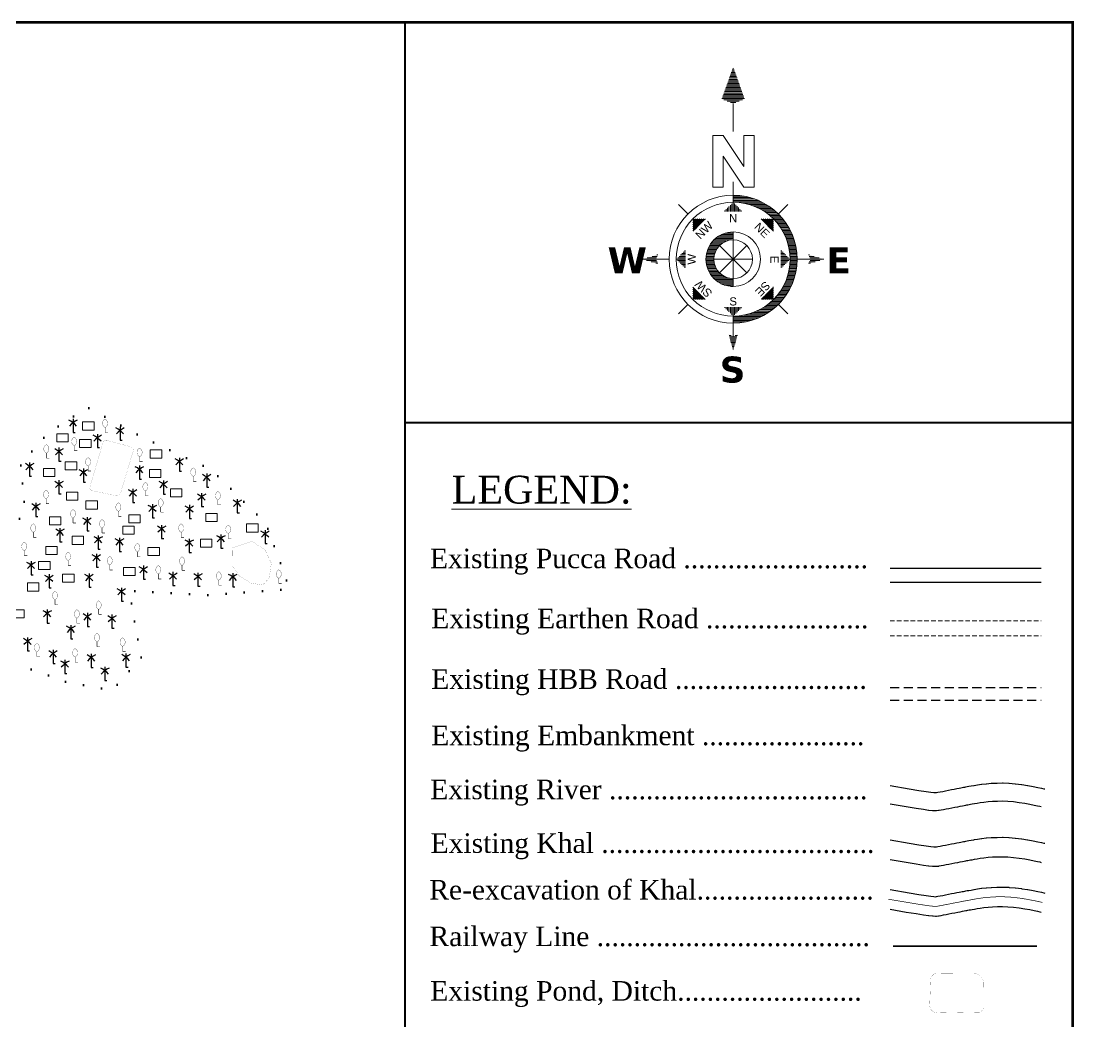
# Model space of a CAD drawing. Header units: millimetres. Extents: x 103 to 31963, y -119829 to -48.
# Drawn here: x 30810 to 31963, y -118719 to -117622 of the extents above; entities that cross this region are included whole.
import ezdxf
from ezdxf.enums import TextEntityAlignment as Align

# ---------------------------------------------------------------- set-up
doc = ezdxf.new("R2010")
doc.units = ezdxf.units.MM
doc.header["$MEASUREMENT"] = 0
for name, pattern in [('CENTERX2', [4, 2.5, -0.5, 0.5, -0.5]), ('DASHED2', [0.375, 0.25, -0.125]), ('DOT2', [0.125, 0, -0.125]), ('HIDDENX2', [0.75, 0.5, -0.25])]:
    doc.linetypes.add(name, pattern=pattern)
for name, color, linetype in [('boundary', 7, 'Continuous'), ('Earthen Emb', 42, 'Continuous'), ('HBB_BFS Road', 7, 'DASHED2'), ('Home Stead', 151, 'Continuous'), ('Khal', 4, 'Continuous'), ('RIVER', 150, 'Continuous'), ('Trees', 77, 'Continuous')]:
    doc.layers.add(name, color=color, linetype=linetype)
for name, color, linetype, lineweight in [('Earthan Road', 7, 'DASHED2', 9), ('HOUSE', 144, 'Continuous', 18), ('line', 10, 'Continuous', 9), ('OUTLINE', 7, 'Continuous', 15), ('p2', 32, 'Continuous', 15), ('Pond or Ditch', 7, 'Continuous', 9), ('PUCCA ROAD', 1, 'Continuous', 30), ('Rail Line', 14, 'TRACKS', 35)]:
    doc.layers.add(name, color=color, linetype=linetype, lineweight=lineweight)
doc.styles.add('b', font='times.ttf')
doc.styles.add('LEG', font='romantic.ttf')
doc.styles.add('Romans', font='arial.ttf')
doc.styles.get("Standard").update_dxf_attribs({"font": 'arial.ttf'})
doc.linetypes.add('TRACKS', pattern='A,0.15,[130,ltypeshp.shx,S=0.25,R=0,X=0,Y=0],0.15', length=0.3)
pattern_1 = [(360, (26.19663, 31.512), (2e-14, 0.2822134), [])]
pattern_2 = [(360, (26.19663, 27.11894), (2e-14, 0.2822134), [])]
pattern_3 = [(180, (26.19663, 27.11894), (2e-14, 0.2822134), [])]
pattern_4 = [(45, (26.19663, 27.11894), (-0.199555, 0.199555), [])]
pattern_5 = [(90, (26.19663, 27.11894), (-0.2822134, 2e-14), [])]
pattern_6 = [(135, (26.19663, 27.11894), (-0.199555, -0.199555), [])]
pattern_7 = [(180, (26.19663, 27.11894), (-2e-14, -0.2822134), [])]
pattern_8 = [(225, (26.19663, 27.11894), (0.199555, -0.199555), [])]
pattern_9 = [(270, (26.19663, 27.11894), (0.2822134, -2e-14), [])]
pattern_10 = [(315, (26.19663, 27.11894), (0.199555, 0.199555), [])]

# ---------------------------------------------------------------- blocks, each defined once
blk = doc.blocks.new('A$C7FEE66E4')
at = {"layer": 'Trees', "linetype": 'Continuous', "const_width": 0.000142}
blk.add_lwpolyline([(0, 0.00001, 0.606435), (0, 0.00493, 0.606435)], format="xyb", close=True, dxfattribs=at)
at = {"layer": 'Trees', "linetype": 'Continuous', "const_width": 0.000252}
for points in [[(0, 0.00001), (0, -0.00287)], [(0, -0.00287), (0.00172, -0.00287)]]:
    blk.add_lwpolyline(points, dxfattribs=at)
blk = doc.blocks.new('A$C01DB3217')
at = {"layer": 'Trees', "color": 1, "lineweight": 30}
blk.add_lwpolyline([(0, 0.0028), (0, -0.00714), (0.00154, -0.00714)], dxfattribs=at)
for centre, start, end in [((-0.01201, -0.01535), 41.24911, 62.67823), ((0.01201, -0.01535), 117.32177, 138.75089)]:
    blk.add_arc(centre, 0.01949, start, end, dxfattribs=at)
blk = doc.blocks.new('A$C5FE22593')
h = blk.add_hatch()
h.set_pattern_fill('_USER', color=11, scale=0.282213, style=0, pattern_type=0)
h.set_pattern_definition(pattern_1)
h.paths.add_polyline_path([(26.2, 66.79), (23.84, 60.2), (26.2, 59.26), (28.55, 60.2)])
h = blk.add_hatch()
h.set_pattern_fill('_USER', color=11, scale=0.282213, style=0, pattern_type=0)
h.set_pattern_definition(pattern_1)
h.paths.add_polyline_path([(26.2, 66.79), (23.84, 60.2), (26.2, 59.26), (28.55, 60.2)])
h = blk.add_hatch()
h.set_pattern_fill('_USER', color=11, scale=0.282213, style=0, pattern_type=0)
h.set_pattern_definition(pattern_1)
h.paths.add_polyline_path([(26.2, 66.79), (23.84, 60.2), (26.2, 59.26), (28.55, 60.2)])
h = blk.add_hatch()
h.set_pattern_fill('_USER', color=11, scale=0.282213, style=0, pattern_type=0)
h.set_pattern_definition(pattern_1)
h.paths.add_polyline_path([(26.2, 66.79), (23.84, 60.2), (26.2, 59.26), (28.55, 60.2)])
h = blk.add_hatch(color=11)
h.paths.add_polyline_path([(26.2, 15.36), (26.2, 13.92, 1), (26.2, 40.32), (26.2, 38.88, -1)])
h.paths.add_polyline_path([(26.2, 31.11), (26.2, 32.76, 1), (26.2, 21.47), (26.2, 23.13, -1)])
h = blk.add_hatch(color=11)
h.paths.add_polyline_path([(26.2, 15.36), (26.2, 13.92, 1), (26.2, 40.32), (26.2, 38.88, -1)])
h.paths.add_polyline_path([(26.2, 31.11), (26.2, 32.76, 1), (26.2, 21.47), (26.2, 23.13, -1)])
h = blk.add_hatch(color=11)
h.paths.add_polyline_path([(26.2, 15.36), (26.2, 13.92, 1), (26.2, 40.32), (26.2, 38.88, -1)])
h.paths.add_polyline_path([(26.2, 31.11), (26.2, 32.76, 1), (26.2, 21.47), (26.2, 23.13, -1)])
h = blk.add_hatch(color=11)
h.paths.add_polyline_path([(26.2, 15.36), (26.2, 13.92, 1), (26.2, 40.32), (26.2, 38.88, -1)])
h.paths.add_polyline_path([(26.2, 31.11), (26.2, 32.76, 1), (26.2, 21.47), (26.2, 23.13, -1)])
h = blk.add_hatch()
h.set_pattern_fill('_USER', color=11, scale=0.282213, style=0, pattern_type=0)
h.set_pattern_definition(pattern_2)
h.paths.add_polyline_path([(39.4, 27.12, 0.414214), (26.2, 40.32), (26.2, 38.88, -0.414214), (37.96, 27.12, -0.414214), (26.2, 15.36), (26.2, 13.92, 0.414214)])
h = blk.add_hatch()
h.set_pattern_fill('_USER', color=11, scale=0.282213, style=0, pattern_type=0)
h.set_pattern_definition(pattern_2)
h.paths.add_polyline_path([(39.4, 27.12, 0.414214), (26.2, 40.32), (26.2, 38.88, -0.414214), (37.96, 27.12, -0.414214), (26.2, 15.36), (26.2, 13.92, 0.414214)])
h = blk.add_hatch()
h.set_pattern_fill('_USER', color=11, scale=0.282213, style=0, pattern_type=0)
h.set_pattern_definition(pattern_2)
h.paths.add_polyline_path([(39.4, 27.12, 0.414214), (26.2, 40.32), (26.2, 38.88, -0.414214), (37.96, 27.12, -0.414214), (26.2, 15.36), (26.2, 13.92, 0.414214)])
h = blk.add_hatch()
h.set_pattern_fill('_USER', color=11, scale=0.282213, style=0, pattern_type=0)
h.set_pattern_definition(pattern_2)
h.paths.add_polyline_path([(39.4, 27.12, 0.414214), (26.2, 40.32), (26.2, 38.88, -0.414214), (37.96, 27.12, -0.414214), (26.2, 15.36), (26.2, 13.92, 0.414214)])
h = blk.add_hatch()
h.set_pattern_fill('_USER', color=11, scale=0.282213, angle=90, style=0, pattern_type=0)
h.set_pattern_definition(pattern_5)
h.paths.add_polyline_path([(28.08, 37), (26.2, 38.88), (24.32, 37)])
h = blk.add_hatch()
h.set_pattern_fill('_USER', color=11, scale=0.282213, angle=90, style=0, pattern_type=0)
h.set_pattern_definition(pattern_5)
h.paths.add_polyline_path([(28.08, 37), (26.2, 38.88), (24.32, 37)])
h = blk.add_hatch()
h.set_pattern_fill('_USER', color=11, scale=0.282213, angle=90, style=0, pattern_type=0)
h.set_pattern_definition(pattern_5)
h.paths.add_polyline_path([(28.08, 37), (26.2, 38.88), (24.32, 37)])
h = blk.add_hatch()
h.set_pattern_fill('_USER', color=11, scale=0.282213, angle=90, style=0, pattern_type=0)
h.set_pattern_definition(pattern_5)
h.paths.add_polyline_path([(28.08, 37), (26.2, 38.88), (24.32, 37)])
h = blk.add_hatch()
h.set_pattern_fill('_USER', color=11, scale=0.282213, angle=135, style=0, pattern_type=0)
h.set_pattern_definition(pattern_6)
h.paths.add_polyline_path([(20.54, 35.43), (17.88, 35.43), (17.88, 32.77)])
h = blk.add_hatch()
h.set_pattern_fill('_USER', color=11, scale=0.282213, angle=135, style=0, pattern_type=0)
h.set_pattern_definition(pattern_6)
h.paths.add_polyline_path([(20.54, 35.43), (17.88, 35.43), (17.88, 32.77)])
h = blk.add_hatch()
h.set_pattern_fill('_USER', color=11, scale=0.282213, angle=135, style=0, pattern_type=0)
h.set_pattern_definition(pattern_6)
h.paths.add_polyline_path([(20.54, 35.43), (17.88, 35.43), (17.88, 32.77)])
h = blk.add_hatch()
h.set_pattern_fill('_USER', color=11, scale=0.282213, angle=135, style=0, pattern_type=0)
h.set_pattern_definition(pattern_6)
h.paths.add_polyline_path([(20.54, 35.43), (17.88, 35.43), (17.88, 32.77)])
h = blk.add_hatch()
h.set_pattern_fill('_USER', color=11, scale=0.282213, angle=45, style=0, pattern_type=0)
h.set_pattern_definition(pattern_4)
h.paths.add_polyline_path([(34.51, 32.77), (34.51, 35.43), (31.85, 35.43)])
h = blk.add_hatch()
h.set_pattern_fill('_USER', color=11, scale=0.282213, angle=45, style=0, pattern_type=0)
h.set_pattern_definition(pattern_4)
h.paths.add_polyline_path([(34.51, 32.77), (34.51, 35.43), (31.85, 35.43)])
h = blk.add_hatch()
h.set_pattern_fill('_USER', color=11, scale=0.282213, angle=45, style=0, pattern_type=0)
h.set_pattern_definition(pattern_4)
h.paths.add_polyline_path([(34.51, 32.77), (34.51, 35.43), (31.85, 35.43)])
h = blk.add_hatch()
h.set_pattern_fill('_USER', color=11, scale=0.282213, angle=45, style=0, pattern_type=0)
h.set_pattern_definition(pattern_4)
h.paths.add_polyline_path([(34.51, 32.77), (34.51, 35.43), (31.85, 35.43)])
h = blk.add_hatch()
h.set_pattern_fill('_USER', color=11, scale=0.282213, style=0, pattern_type=0)
h.set_pattern_definition(pattern_2)
h.paths.add_polyline_path([(26.2, 31.11), (26.2, 32.76, 0.414214), (20.55, 27.12, 0.414214), (26.2, 21.47), (26.2, 23.13, -0.414214), (22.21, 27.12, -0.414214)])
h = blk.add_hatch()
h.set_pattern_fill('_USER', color=11, scale=0.282213, style=0, pattern_type=0)
h.set_pattern_definition(pattern_2)
h.paths.add_polyline_path([(26.2, 31.11), (26.2, 32.76, 0.414214), (20.55, 27.12, 0.414214), (26.2, 21.47), (26.2, 23.13, -0.414214), (22.21, 27.12, -0.414214)])
h = blk.add_hatch()
h.set_pattern_fill('_USER', color=11, scale=0.282213, style=0, pattern_type=0)
h.set_pattern_definition(pattern_2)
h.paths.add_polyline_path([(26.2, 31.11), (26.2, 32.76, 0.414214), (20.55, 27.12, 0.414214), (26.2, 21.47), (26.2, 23.13, -0.414214), (22.21, 27.12, -0.414214)])
h = blk.add_hatch()
h.set_pattern_fill('_USER', color=11, scale=0.282213, style=0, pattern_type=0)
h.set_pattern_definition(pattern_2)
h.paths.add_polyline_path([(26.2, 31.11), (26.2, 32.76, 0.414214), (20.55, 27.12, 0.414214), (26.2, 21.47), (26.2, 23.13, -0.414214), (22.21, 27.12, -0.414214)])
h = blk.add_hatch()
h.set_pattern_fill('_USER', color=11, scale=0.282213, angle=180, style=0, pattern_type=0)
h.set_pattern_definition(pattern_7)
h.paths.add_polyline_path([(16.32, 29), (14.44, 27.12), (16.32, 25.24)])
h = blk.add_hatch()
h.set_pattern_fill('_USER', color=11, scale=0.282213, angle=180, style=0, pattern_type=0)
h.set_pattern_definition(pattern_7)
h.paths.add_polyline_path([(16.32, 29), (14.44, 27.12), (16.32, 25.24)])
h = blk.add_hatch()
h.set_pattern_fill('_USER', color=11, scale=0.282213, angle=180, style=0, pattern_type=0)
h.set_pattern_definition(pattern_7)
h.paths.add_polyline_path([(16.32, 29), (14.44, 27.12), (16.32, 25.24)])
h = blk.add_hatch()
h.set_pattern_fill('_USER', color=11, scale=0.282213, angle=180, style=0, pattern_type=0)
h.set_pattern_definition(pattern_7)
h.paths.add_polyline_path([(16.32, 29), (14.44, 27.12), (16.32, 25.24)])
h = blk.add_hatch()
h.set_pattern_fill('_USER', color=11, scale=0.282213, style=0, pattern_type=0)
h.set_pattern_definition(pattern_2)
h.paths.add_polyline_path([(36.07, 29), (36.07, 25.24), (37.96, 27.12)])
h = blk.add_hatch()
h.set_pattern_fill('_USER', color=11, scale=0.282213, style=0, pattern_type=0)
h.set_pattern_definition(pattern_2)
h.paths.add_polyline_path([(36.07, 29), (36.07, 25.24), (37.96, 27.12)])
h = blk.add_hatch()
h.set_pattern_fill('_USER', color=11, scale=0.282213, style=0, pattern_type=0)
h.set_pattern_definition(pattern_2)
h.paths.add_polyline_path([(36.07, 29), (36.07, 25.24), (37.96, 27.12)])
h = blk.add_hatch()
h.set_pattern_fill('_USER', color=11, scale=0.282213, style=0, pattern_type=0)
h.set_pattern_definition(pattern_2)
h.paths.add_polyline_path([(36.07, 29), (36.07, 25.24), (37.96, 27.12)])
h = blk.add_hatch()
h.set_pattern_fill('_USER', color=11, scale=0.282213, style=0, pattern_type=0)
h.set_pattern_definition(pattern_3)
h.paths.add_polyline_path([(10.67, 26.18), (10.2, 27.12), (10.67, 28.06), (7.38, 27.12)])
h = blk.add_hatch()
h.set_pattern_fill('_USER', color=11, scale=0.282213, style=0, pattern_type=0)
h.set_pattern_definition(pattern_3)
h.paths.add_polyline_path([(10.67, 26.18), (10.2, 27.12), (10.67, 28.06), (7.38, 27.12)])
h = blk.add_hatch()
h.set_pattern_fill('_USER', color=11, scale=0.282213, style=0, pattern_type=0)
h.set_pattern_definition(pattern_3)
h.paths.add_polyline_path([(10.67, 26.18), (10.2, 27.12), (10.67, 28.06), (7.38, 27.12)])
h = blk.add_hatch()
h.set_pattern_fill('_USER', color=11, scale=0.282213, style=0, pattern_type=0)
h.set_pattern_definition(pattern_3)
h.paths.add_polyline_path([(10.67, 26.18), (10.2, 27.12), (10.67, 28.06), (7.38, 27.12)])
h = blk.add_hatch()
h.set_pattern_fill('_USER', color=11, scale=0.282213, style=0, pattern_type=0)
h.set_pattern_definition(pattern_2)
h.paths.add_polyline_path([(45.01, 27.12), (41.72, 28.06), (42.19, 27.12), (41.72, 26.18)])
h = blk.add_hatch()
h.set_pattern_fill('_USER', color=11, scale=0.282213, style=0, pattern_type=0)
h.set_pattern_definition(pattern_2)
h.paths.add_polyline_path([(45.01, 27.12), (41.72, 28.06), (42.19, 27.12), (41.72, 26.18)])
h = blk.add_hatch()
h.set_pattern_fill('_USER', color=11, scale=0.282213, style=0, pattern_type=0)
h.set_pattern_definition(pattern_2)
h.paths.add_polyline_path([(45.01, 27.12), (41.72, 28.06), (42.19, 27.12), (41.72, 26.18)])
h = blk.add_hatch()
h.set_pattern_fill('_USER', color=11, scale=0.282213, style=0, pattern_type=0)
h.set_pattern_definition(pattern_2)
h.paths.add_polyline_path([(45.01, 27.12), (41.72, 28.06), (42.19, 27.12), (41.72, 26.18)])
h = blk.add_hatch()
h.set_pattern_fill('_USER', color=11, scale=0.282213, angle=-135, style=0, pattern_type=0)
h.set_pattern_definition(pattern_8)
h.paths.add_polyline_path([(17.88, 21.46), (17.88, 18.8), (20.54, 18.8)])
h = blk.add_hatch()
h.set_pattern_fill('_USER', color=11, scale=0.282213, angle=-135, style=0, pattern_type=0)
h.set_pattern_definition(pattern_8)
h.paths.add_polyline_path([(17.88, 21.46), (17.88, 18.8), (20.54, 18.8)])
h = blk.add_hatch()
h.set_pattern_fill('_USER', color=11, scale=0.282213, angle=-135, style=0, pattern_type=0)
h.set_pattern_definition(pattern_8)
h.paths.add_polyline_path([(17.88, 21.46), (17.88, 18.8), (20.54, 18.8)])
h = blk.add_hatch()
h.set_pattern_fill('_USER', color=11, scale=0.282213, angle=-135, style=0, pattern_type=0)
h.set_pattern_definition(pattern_8)
h.paths.add_polyline_path([(17.88, 21.46), (17.88, 18.8), (20.54, 18.8)])
h = blk.add_hatch()
h.set_pattern_fill('_USER', color=11, scale=0.282213, angle=-45, style=0, pattern_type=0)
h.set_pattern_definition(pattern_10)
h.paths.add_polyline_path([(31.85, 18.8), (34.51, 18.8), (34.51, 21.46)])
h = blk.add_hatch()
h.set_pattern_fill('_USER', color=11, scale=0.282213, angle=-45, style=0, pattern_type=0)
h.set_pattern_definition(pattern_10)
h.paths.add_polyline_path([(31.85, 18.8), (34.51, 18.8), (34.51, 21.46)])
h = blk.add_hatch()
h.set_pattern_fill('_USER', color=11, scale=0.282213, angle=-45, style=0, pattern_type=0)
h.set_pattern_definition(pattern_10)
h.paths.add_polyline_path([(31.85, 18.8), (34.51, 18.8), (34.51, 21.46)])
h = blk.add_hatch()
h.set_pattern_fill('_USER', color=11, scale=0.282213, angle=-45, style=0, pattern_type=0)
h.set_pattern_definition(pattern_10)
h.paths.add_polyline_path([(31.85, 18.8), (34.51, 18.8), (34.51, 21.46)])
h = blk.add_hatch()
h.set_pattern_fill('_USER', color=11, scale=0.282213, angle=-90, style=0, pattern_type=0)
h.set_pattern_definition(pattern_9)
h.paths.add_polyline_path([(24.32, 17.24), (26.2, 15.36), (28.08, 17.24)])
h = blk.add_hatch()
h.set_pattern_fill('_USER', color=11, scale=0.282213, angle=-90, style=0, pattern_type=0)
h.set_pattern_definition(pattern_9)
h.paths.add_polyline_path([(24.32, 17.24), (26.2, 15.36), (28.08, 17.24)])
h = blk.add_hatch()
h.set_pattern_fill('_USER', color=11, scale=0.282213, angle=-90, style=0, pattern_type=0)
h.set_pattern_definition(pattern_9)
h.paths.add_polyline_path([(24.32, 17.24), (26.2, 15.36), (28.08, 17.24)])
h = blk.add_hatch()
h.set_pattern_fill('_USER', color=11, scale=0.282213, angle=-90, style=0, pattern_type=0)
h.set_pattern_definition(pattern_9)
h.paths.add_polyline_path([(24.32, 17.24), (26.2, 15.36), (28.08, 17.24)])
h = blk.add_hatch()
h.set_pattern_fill('_USER', color=11, scale=0.282213, style=0, pattern_type=0)
h.set_pattern_definition(pattern_2)
h.paths.add_polyline_path([(27.14, 11.6), (26.2, 11.13), (25.26, 11.6), (26.2, 8.3)])
h = blk.add_hatch()
h.set_pattern_fill('_USER', color=11, scale=0.282213, style=0, pattern_type=0)
h.set_pattern_definition(pattern_2)
h.paths.add_polyline_path([(27.14, 11.6), (26.2, 11.13), (25.26, 11.6), (26.2, 8.3)])
h = blk.add_hatch()
h.set_pattern_fill('_USER', color=11, scale=0.282213, style=0, pattern_type=0)
h.set_pattern_definition(pattern_2)
h.paths.add_polyline_path([(27.14, 11.6), (26.2, 11.13), (25.26, 11.6), (26.2, 8.3)])
h = blk.add_hatch()
h.set_pattern_fill('_USER', color=11, scale=0.282213, style=0, pattern_type=0)
h.set_pattern_definition(pattern_2)
h.paths.add_polyline_path([(27.14, 11.6), (26.2, 11.13), (25.26, 11.6), (26.2, 8.3)])
at = {"color": 11}
for p, q in [((26.2, 53.5), (26.2, 59.26)), ((26.2, 53.5), (26.2, 59.26)), ((26.2, 53.5), (26.2, 59.26)), ((26.2, 53.5), (26.2, 59.26)), ((26.2, 40.32), (26.2, 43.11)), ((26.2, 40.32), (26.2, 43.11)), ((26.2, 40.32), (26.2, 43.11)), ((26.2, 40.32), (26.2, 43.11)), ((26.2, 40.32), (26.2, 38.88)), ((26.2, 40.32), (26.2, 38.88)), ((26.2, 40.32), (26.2, 38.88)), ((26.2, 40.32), (26.2, 38.88)), ((16.86, 36.46), (14.89, 38.43)), ((16.86, 36.46), (14.89, 38.43)), ((16.86, 36.46), (14.89, 38.43)), ((16.86, 36.46), (14.89, 38.43)), ((35.53, 36.46), (37.5, 38.43)), ((35.53, 36.46), (37.5, 38.43)), ((35.53, 36.46), (37.5, 38.43)), ((35.53, 36.46), (37.5, 38.43)), ((26.2, 31.11), (26.2, 32.76)), ((26.2, 31.11), (26.2, 32.76)), ((26.2, 31.11), (26.2, 32.76)), ((26.2, 31.11), (26.2, 32.76)), ((26.2, 23.13), (26.2, 31.11)), ((26.2, 31.11), (26.2, 23.13)), ((26.2, 23.13), (26.2, 31.11)), ((26.2, 31.11), (26.2, 23.13)), ((26.2, 23.13), (26.2, 31.11)), ((26.2, 31.11), (26.2, 23.13)), ((26.2, 23.13), (26.2, 31.11)), ((26.2, 31.11), (26.2, 23.13)), ((23.37, 24.3), (29.02, 29.94)), ((29.02, 24.3), (23.37, 29.94)), ((29.02, 29.94), (23.37, 24.3)), ((23.37, 29.94), (29.02, 24.3)), ((23.37, 24.3), (29.02, 29.94)), ((29.02, 24.3), (23.37, 29.94)), ((29.02, 29.94), (23.37, 24.3)), ((23.37, 29.94), (29.02, 24.3)), ((23.37, 24.3), (29.02, 29.94)), ((29.02, 24.3), (23.37, 29.94)), ((29.02, 29.94), (23.37, 24.3)), ((23.37, 29.94), (29.02, 24.3)), ((23.37, 24.3), (29.02, 29.94)), ((29.02, 24.3), (23.37, 29.94)), ((29.02, 29.94), (23.37, 24.3)), ((23.37, 29.94), (29.02, 24.3)), ((12.99, 27.12), (10.2, 27.12)), ((12.99, 27.12), (10.2, 27.12)), ((12.99, 27.12), (10.2, 27.12)), ((12.99, 27.12), (10.2, 27.12)), ((22.21, 27.12), (30.19, 27.12)), ((30.19, 27.12), (22.21, 27.12)), ((22.21, 27.12), (30.19, 27.12)), ((30.19, 27.12), (22.21, 27.12)), ((22.21, 27.12), (30.19, 27.12)), ((30.19, 27.12), (22.21, 27.12)), ((22.21, 27.12), (30.19, 27.12)), ((30.19, 27.12), (22.21, 27.12)), ((39.4, 27.12), (42.19, 27.12)), ((39.4, 27.12), (42.19, 27.12)), ((39.4, 27.12), (42.19, 27.12)), ((39.4, 27.12), (42.19, 27.12)), ((26.2, 23.13), (26.2, 21.47)), ((26.2, 23.13), (26.2, 21.47)), ((26.2, 23.13), (26.2, 21.47)), ((26.2, 23.13), (26.2, 21.47)), ((16.86, 17.78), (14.89, 15.81)), ((16.86, 17.78), (14.89, 15.81)), ((16.86, 17.78), (14.89, 15.81)), ((16.86, 17.78), (14.89, 15.81)), ((35.53, 17.78), (37.5, 15.81)), ((35.53, 17.78), (37.5, 15.81)), ((35.53, 17.78), (37.5, 15.81)), ((35.53, 17.78), (37.5, 15.81)), ((26.2, 13.92), (26.2, 15.36)), ((26.2, 13.92), (26.2, 15.36)), ((26.2, 13.92), (26.2, 15.36)), ((26.2, 13.92), (26.2, 15.36)), ((26.2, 13.92), (26.2, 11.13)), ((26.2, 13.92), (26.2, 11.13)), ((26.2, 13.92), (26.2, 11.13)), ((26.2, 13.92), (26.2, 11.13))]:
    blk.add_line(p, q, dxfattribs=at)
at = {"color": 1}
for p, q in [((22.03, 52.68), (24.16, 52.68)), ((22.03, 42.01), (22.03, 52.68)), ((22.03, 52.68), (24.16, 52.68)), ((22.03, 42.01), (22.03, 52.68)), ((22.03, 52.68), (24.16, 52.68)), ((22.03, 42.01), (22.03, 52.68)), ((22.03, 52.68), (24.16, 52.68)), ((22.03, 42.01), (22.03, 52.68)), ((24.16, 52.68), (28.43, 46.28)), ((24.16, 52.68), (28.43, 46.28)), ((24.16, 52.68), (28.43, 46.28)), ((24.16, 52.68), (28.43, 46.28)), ((28.43, 52.68), (30.56, 52.68)), ((28.43, 46.28), (28.43, 52.68)), ((28.43, 52.68), (30.56, 52.68)), ((28.43, 46.28), (28.43, 52.68)), ((28.43, 52.68), (30.56, 52.68)), ((28.43, 46.28), (28.43, 52.68)), ((28.43, 52.68), (30.56, 52.68)), ((28.43, 46.28), (28.43, 52.68)), ((30.56, 52.68), (30.56, 42.01)), ((30.56, 52.68), (30.56, 42.01)), ((30.56, 52.68), (30.56, 42.01)), ((30.56, 52.68), (30.56, 42.01)), ((24.16, 48.41), (24.16, 42.01)), ((28.43, 42.01), (24.16, 48.41)), ((24.16, 48.41), (24.16, 42.01)), ((28.43, 42.01), (24.16, 48.41)), ((24.16, 48.41), (24.16, 42.01)), ((28.43, 42.01), (24.16, 48.41)), ((24.16, 48.41), (24.16, 42.01)), ((28.43, 42.01), (24.16, 48.41)), ((24.16, 42.01), (22.03, 42.01)), ((24.16, 42.01), (22.03, 42.01)), ((24.16, 42.01), (22.03, 42.01)), ((24.16, 42.01), (22.03, 42.01)), ((30.56, 42.01), (28.43, 42.01)), ((30.56, 42.01), (28.43, 42.01)), ((30.56, 42.01), (28.43, 42.01)), ((30.56, 42.01), (28.43, 42.01))]:
    blk.add_line(p, q, dxfattribs=at)
at = {"color": 11}
for radius in [13.2, 13.2, 13.2, 13.2, 11.76, 11.76, 11.76, 11.76, 5.64, 5.64, 5.64, 5.64, 3.99, 3.99, 3.99, 3.99]:
    blk.add_circle((26.2, 27.12), radius, dxfattribs=at)
for points in [[(26.2, 66.79), (23.84, 60.2), (26.2, 59.26)], [(26.2, 66.79), (23.84, 60.2), (26.2, 59.26)], [(26.2, 66.79), (23.84, 60.2), (26.2, 59.26)], [(26.2, 66.79), (23.84, 60.2), (26.2, 59.26)], [(26.2, 59.26), (28.55, 60.2), (26.2, 66.79)], [(26.2, 59.26), (28.55, 60.2), (26.2, 66.79)], [(26.2, 59.26), (28.55, 60.2), (26.2, 66.79)], [(26.2, 59.26), (28.55, 60.2), (26.2, 66.79)], [(26.2, 38.88), (28.08, 37), (24.32, 37)], [(26.2, 38.88), (28.08, 37), (24.32, 37)], [(26.2, 38.88), (28.08, 37), (24.32, 37)], [(26.2, 38.88), (28.08, 37), (24.32, 37)], [(17.88, 35.43), (20.54, 35.43), (17.88, 32.77)], [(17.88, 35.43), (20.54, 35.43), (17.88, 32.77)], [(17.88, 35.43), (20.54, 35.43), (17.88, 32.77)], [(17.88, 35.43), (20.54, 35.43), (17.88, 32.77)], [(34.51, 35.43), (34.51, 32.77), (31.85, 35.43)], [(34.51, 35.43), (34.51, 32.77), (31.85, 35.43)], [(34.51, 35.43), (34.51, 32.77), (31.85, 35.43)], [(34.51, 35.43), (34.51, 32.77), (31.85, 35.43)], [(14.44, 27.12), (16.32, 29), (16.32, 25.24)], [(14.44, 27.12), (16.32, 29), (16.32, 25.24)], [(14.44, 27.12), (16.32, 29), (16.32, 25.24)], [(14.44, 27.12), (16.32, 29), (16.32, 25.24)], [(37.96, 27.12), (36.07, 25.24), (36.07, 29)], [(37.96, 27.12), (36.07, 25.24), (36.07, 29)], [(37.96, 27.12), (36.07, 25.24), (36.07, 29)], [(37.96, 27.12), (36.07, 25.24), (36.07, 29)], [(7.38, 27.12), (10.67, 28.06), (10.2, 27.12)], [(7.38, 27.12), (10.67, 28.06), (10.2, 27.12)], [(7.38, 27.12), (10.67, 28.06), (10.2, 27.12)], [(7.38, 27.12), (10.67, 28.06), (10.2, 27.12)], [(10.67, 26.18), (10.2, 27.12), (7.38, 27.12)], [(10.67, 26.18), (10.2, 27.12), (7.38, 27.12)], [(10.67, 26.18), (10.2, 27.12), (7.38, 27.12)], [(10.67, 26.18), (10.2, 27.12), (7.38, 27.12)], [(41.72, 28.06), (42.19, 27.12), (45.01, 27.12)], [(41.72, 28.06), (42.19, 27.12), (45.01, 27.12)], [(41.72, 28.06), (42.19, 27.12), (45.01, 27.12)], [(41.72, 28.06), (42.19, 27.12), (45.01, 27.12)], [(45.01, 27.12), (41.72, 26.18), (42.19, 27.12)], [(45.01, 27.12), (41.72, 26.18), (42.19, 27.12)], [(45.01, 27.12), (41.72, 26.18), (42.19, 27.12)], [(45.01, 27.12), (41.72, 26.18), (42.19, 27.12)], [(17.88, 18.8), (17.88, 21.46), (20.54, 18.8)], [(17.88, 18.8), (17.88, 21.46), (20.54, 18.8)], [(17.88, 18.8), (17.88, 21.46), (20.54, 18.8)], [(17.88, 18.8), (17.88, 21.46), (20.54, 18.8)], [(34.51, 18.8), (31.85, 18.8), (34.51, 21.46)], [(34.51, 18.8), (31.85, 18.8), (34.51, 21.46)], [(34.51, 18.8), (31.85, 18.8), (34.51, 21.46)], [(34.51, 18.8), (31.85, 18.8), (34.51, 21.46)], [(26.2, 15.36), (24.32, 17.24), (28.08, 17.24)], [(26.2, 15.36), (24.32, 17.24), (28.08, 17.24)], [(26.2, 15.36), (24.32, 17.24), (28.08, 17.24)], [(26.2, 15.36), (24.32, 17.24), (28.08, 17.24)], [(26.2, 8.3), (25.26, 11.6), (26.2, 11.13)], [(26.2, 8.3), (25.26, 11.6), (26.2, 11.13)], [(26.2, 8.3), (25.26, 11.6), (26.2, 11.13)], [(26.2, 8.3), (25.26, 11.6), (26.2, 11.13)], [(27.14, 11.6), (26.2, 11.13), (26.2, 8.3)], [(27.14, 11.6), (26.2, 11.13), (26.2, 8.3)], [(27.14, 11.6), (26.2, 11.13), (26.2, 8.3)], [(27.14, 11.6), (26.2, 11.13), (26.2, 8.3)]]:
    blk.add_solid(points, dxfattribs=at)
at = {"color": 11, "style": 'Romans'}
for s, height, rotation, p in [('NW', 1.693, 45, (20.81, 32.51)), ('NW', 1.693, 45, (20.81, 32.51)), ('NW', 1.693, 45, (20.81, 32.51)), ('NW', 1.693, 45, (20.81, 32.51)), ('NE', 1.693, 315, (31.57, 32.5)), ('NE', 1.693, 315, (31.57, 32.5)), ('NE', 1.693, 315, (31.57, 32.5)), ('NE', 1.693, 315, (31.57, 32.5)), ('W', 1.69, 90, (18.48, 27.11)), ('W', 1.69, 90, (18.48, 27.11)), ('W', 1.69, 90, (18.48, 27.11)), ('W', 1.69, 90, (18.48, 27.11)), ('E', 1.69, 270, (33.89, 27.05)), ('E', 1.69, 270, (33.89, 27.05)), ('E', 1.69, 270, (33.89, 27.05)), ('E', 1.69, 270, (33.89, 27.05)), ('SW', 1.693, 135, (20.67, 21.59)), ('SW', 1.693, 135, (20.67, 21.59)), ('SW', 1.693, 135, (20.67, 21.59)), ('SW', 1.693, 135, (20.67, 21.59)), ('SE', 1.693, 225, (31.7, 21.6)), ('SE', 1.693, 225, (31.7, 21.6)), ('SE', 1.693, 225, (31.7, 21.6)), ('SE', 1.693, 225, (31.7, 21.6))]:
    blk.add_text(s, height=height, rotation=rotation, dxfattribs=at).set_placement(p, align=Align.CENTER)
for s, p in [('N', (26.2, 34.74)), ('N', (26.2, 34.74)), ('N', (26.2, 34.74)), ('N', (26.2, 34.74)), ('S', (26.19, 17.56)), ('S', (26.19, 17.56)), ('S', (26.19, 17.56)), ('S', (26.19, 17.56))]:
    blk.add_text(s, height=1.69, dxfattribs=at).set_placement(p, align=Align.CENTER)
at = {"layer": 'p2', "color": 1, "char_height": 5.3676, "attachment_point": 5}
for s, insert in [('{\\fVerdana|b1|i0|c0|p34;W}', (4.33, 26.9)), ('{\\fVerdana|b1|i0|c0|p34;W}', (4.33, 26.9)), ('{\\fVerdana|b1|i0|c0|p34;W}', (4.33, 26.9)), ('{\\fVerdana|b1|i0|c0|p34;W}', (4.33, 26.9)), ('{\\fVerdana|b1|i0|c0|p34;E}', (47.97, 26.9)), ('{\\fVerdana|b1|i0|c0|p34;E}', (47.97, 26.9)), ('{\\fVerdana|b1|i0|c0|p34;E}', (47.97, 26.9)), ('{\\fVerdana|b1|i0|c0|p34;E}', (47.97, 26.9)), ('{\\fVerdana|b1|i0|c0|p34;S}', (26.07, 4.27)), ('{\\fVerdana|b1|i0|c0|p34;S}', (26.07, 4.27)), ('{\\fVerdana|b1|i0|c0|p34;S}', (26.07, 4.27)), ('{\\fVerdana|b1|i0|c0|p34;S}', (26.07, 4.27))]:
    blk.add_mtext(s, dxfattribs=dict(at, insert=insert))

msp = doc.modelspace()

# ---------------------------------------------------------------- linework, layer by layer
at = {"layer": 'boundary', "color": 0}
for points, const_width in [([(28870.7, -117623.7), (31961.4, -117623.7), (31961.4, -119826.8), (28870.7, -119826.8), (28870.7, -117623.7)], 2.82), ([(31230.1, -119436.5), (31230.1, -117623.7)], 2.05), ([(31230.1, -118062.4), (31961.4, -118062.4)], 2.17)]:
    msp.add_lwpolyline(points, dxfattribs=dict(at, const_width=const_width))
at = {"layer": 'Earthan Road', "color": 7, "linetype": 'HIDDENX2', "ltscale": 10}
for points in [[(31761.4, -118279.6), (31927, -118279.6)], [(31761.4, -118295.8), (31926.9, -118295.8)]]:
    msp.add_lwpolyline(points, dxfattribs=at)
at = {"layer": 'Earthen Emb', "lineweight": 30}
for points in [[(31761.4, -118411.3, 0, 0, 0), (31926.9, -118411.3, 7.07, 7.07, 0)], [(31761.4, -118428.7, 0, 0, 0), (31926.9, -118428.7, 7.07, 7.07, 0)]]:
    msp.add_lwpolyline(points, format="xyseb", dxfattribs=at)
at = {"layer": 'HBB_BFS Road', "color": 1, "linetype": 'DASHED2', "lineweight": 25, "ltscale": 40, "flags": 128}
for points in [[(31761.4, -118352.7), (31927, -118352.7)], [(31761.4, -118366.5), (31926.9, -118366.5)]]:
    msp.add_lwpolyline(points, dxfattribs=at)
at = {"layer": 'Home Stead', "color": 7, "linetype": 'DOT2', "lineweight": 50, "ltscale": 159.474072, "flags": 128}
msp.add_lwpolyline([(30764.3, -118312), (30858.8, -118346.6), (30909.3, -118355.9), (30941.1, -118319.5), (30928, -118246.6), (31014.1, -118251.2), (31103.9, -118244.7), (31077.7, -118172.7), (31017.8, -118113.8), (30943.9, -118079.2), (30882.2, -118045.6), (30839.2, -118073.6), (30809.2, -118107.3), (30813.7, -118154.8), (30792.2, -118203.1), (30781.6, -118240.3), (30772.5, -118272.3), (30764.3, -118312)], dxfattribs=at)
at = {"layer": 'HOUSE'}
for points in [[(30876.8, -118070.5), (30889.5, -118070.5), (30889.5, -118061.6), (30876.8, -118061.6), (30876.8, -118070.5)], [(30848.6, -118083.4), (30861.2, -118083.4), (30861.2, -118074.6), (30848.6, -118074.6), (30848.6, -118083.4)], [(30873.5, -118089.5), (30886.2, -118089.5), (30886.2, -118080.7), (30873.5, -118080.7), (30873.5, -118089.5)], [(30950.9, -118101.1), (30963.6, -118101.1), (30963.6, -118092.2), (30950.9, -118092.2), (30950.9, -118101.1)], [(30858, -118114.2), (30870.7, -118114.2), (30870.7, -118105.4), (30858, -118105.4), (30858, -118114.2)], [(30834.1, -118121.3), (30846.7, -118121.3), (30846.7, -118112.5), (30834.1, -118112.5), (30834.1, -118121.3)], [(30950.1, -118122.4), (30962.8, -118122.4), (30962.8, -118113.6), (30950.1, -118113.6), (30950.1, -118122.4)], [(30859.3, -118147.3), (30871.9, -118147.3), (30871.9, -118138.5), (30859.3, -118138.5), (30859.3, -118147.3)], [(30973.1, -118143.5), (30985.8, -118143.5), (30985.8, -118134.7), (30973.1, -118134.7), (30973.1, -118143.5)], [(30880.7, -118157), (30893.3, -118157), (30893.3, -118148.1), (30880.7, -118148.1), (30880.7, -118157)], [(30840.7, -118174.3), (30853.3, -118174.3), (30853.3, -118165.4), (30840.7, -118165.4), (30840.7, -118174.3)], [(30927.5, -118172), (30940.1, -118172), (30940.1, -118163.2), (30927.5, -118163.2), (30927.5, -118172)], [(31011.8, -118170.8), (31024.4, -118170.8), (31024.4, -118161.9), (31011.8, -118161.9), (31011.8, -118170.8)], [(30920.9, -118184.5), (30933.5, -118184.5), (30933.5, -118175.6), (30920.9, -118175.6), (30920.9, -118184.5)], [(31056.6, -118182.2), (31069.2, -118182.2), (31069.2, -118173.3), (31056.6, -118173.3), (31056.6, -118182.2)], [(30865.4, -118195.7), (30878, -118195.7), (30878, -118186.8), (30865.4, -118186.8), (30865.4, -118195.7)], [(31006.1, -118198.8), (31018.7, -118198.8), (31018.7, -118190), (31006.1, -118190), (31006.1, -118198.8)], [(30836.6, -118206.9), (30849.3, -118206.9), (30849.3, -118198), (30836.6, -118198), (30836.6, -118206.9)], [(30948.6, -118207.9), (30961.3, -118207.9), (30961.3, -118199), (30948.6, -118199), (30948.6, -118207.9)], [(30828.7, -118223.4), (30841.4, -118223.4), (30841.4, -118214.5), (30828.7, -118214.5), (30828.7, -118223.4)], [(30921.8, -118229.8), (30934.5, -118229.8), (30934.5, -118221), (30921.8, -118221), (30921.8, -118229.8)], [(30854.9, -118237.2), (30867.6, -118237.2), (30867.6, -118228.3), (30854.9, -118228.3), (30854.9, -118237.2)], [(30816.5, -118246.9), (30829.2, -118246.9), (30829.2, -118238), (30816.5, -118238), (30816.5, -118246.9)], [(30800.2, -118276.1), (30812.9, -118276.1), (30812.9, -118267.3), (30800.2, -118267.3), (30800.2, -118276.1)]]:
    msp.add_lwpolyline(points, dxfattribs=at)
at = {"layer": 'Khal', "color": 4, "linetype": 'Continuous'}
for points in [[(31761.4, -118519.5), (31782.2, -118523), (31793, -118524.8), (31800.9, -118526), (31806.2, -118526.7), (31809.5, -118527.1), (31811.2, -118527.1), (31812.2, -118527), (31813.7, -118526.8), (31816.1, -118526.3), (31819, -118525.8), (31822.1, -118525.2), (31825.3, -118524.5), (31828.6, -118523.9), (31831.7, -118523.3), (31834.6, -118522.7), (31837, -118522.3), (31838.9, -118521.9), (31840.5, -118521.6, -0.000461), (31840.5, -118521.6), (31841.8, -118521.3, -0.000727), (31841.8, -118521.3), (31843.1, -118521.1, -0.000788), (31843.1, -118521.1), (31844.4, -118520.9, -0.0006), (31844.4, -118520.9), (31845.9, -118520.6, -0.00033), (31845.9, -118520.6), (31847.8, -118520.2), (31850.2, -118519.8, -0.000676), (31850.2, -118519.8), (31853.3, -118519.3, -0.003183), (31853.4, -118519.2), (31857.1, -118518.6, -0.005207), (31857.3, -118518.6), (31861.5, -118518, -0.006703), (31861.8, -118518), (31866.6, -118517.4, -0.007978), (31866.9, -118517.4), (31872.1, -118517, -0.009172), (31872.5, -118516.9), (31878.2, -118516.7, -0.010353), (31878.6, -118516.7), (31884.6, -118516.6, -0.01156), (31885.1, -118516.6), (31891.4, -118516.9, -0.011928), (31891.9, -118516.9), (31898.5, -118517.5, -0.009419), (31898.9, -118517.6), (31905.4, -118518.4, -0.007149), (31905.7, -118518.4), (31912, -118519.4, -0.0056), (31912.2, -118519.5), (31918, -118520.5, -0.004498), (31918.2, -118520.5), (31923.1, -118521.5, -0.003682), (31923.3, -118521.5), (31927.1, -118522.4, -0.003044), (31927.3, -118522.4), (31929.8, -118523, -0.002369), (31929.9, -118523), (31930.8, -118523.2)], [(31761.4, -118541), (31779, -118543.9, 0.000575), (31779, -118543.9), (31789.9, -118545.7, 0.001752), (31789.9, -118545.7), (31797.9, -118547, 0.00424), (31798, -118547), (31803.6, -118547.8, 0.009421), (31804, -118547.9), (31807.8, -118548.3, 0.018889), (31808.6, -118548.3), (31811.2, -118548.4, 0.028642), (31812.4, -118548.3), (31814.4, -118548.2, 0.022093), (31815.3, -118548), (31817.3, -118547.7, 0.00369), (31817.4, -118547.7), (31819.9, -118547.2), (31822.7, -118546.6), (31825.8, -118546), (31829.1, -118545.4), (31832.3, -118544.8), (31835.5, -118544.2), (31838.3, -118543.6), (31840.7, -118543.1), (31842.7, -118542.8), (31844.2, -118542.5), (31845.5, -118542.2), (31846.7, -118542), (31847.9, -118541.8), (31849.4, -118541.5), (31851.3, -118541.2), (31853.7, -118540.7), (31856.7, -118540.2), (31860.2, -118539.6), (31864.2, -118539.1), (31868.7, -118538.5), (31873.6, -118538.1), (31878.9, -118537.9), (31884.5, -118537.9), (31890.4, -118538.1), (31896.6, -118538.7), (31902.8, -118539.5), (31908.9, -118540.4), (31914.4, -118541.4), (31919.2, -118542.4), (31923, -118543.2), (31925.4, -118543.7), (31926.9, -118544.1)]]:
    msp.add_lwpolyline(points, format="xyb", dxfattribs=at)
at = {"layer": 'Khal', "color": 7, "linetype": 'CENTERX2', "lineweight": 30, "ltscale": 5, "const_width": 0.741}
msp.add_lwpolyline([(31759.6, -118584.5), (31780.5, -118588), (31791.3, -118589.8), (31799.3, -118591), (31804.9, -118591.8), (31808.8, -118592.2), (31811.5, -118592.3), (31813.6, -118592.1), (31815.7, -118591.7), (31818.1, -118591.3), (31821, -118590.7), (31824.1, -118590.1), (31827.3, -118589.5), (31830.6, -118588.8), (31833.7, -118588.2), (31836.6, -118587.7), (31839, -118587.2), (31841, -118586.8), (31842.5, -118586.5), (31843.8, -118586.3), (31845, -118586.1), (31846.3, -118585.8), (31847.8, -118585.6), (31849.7, -118585.2), (31852.1, -118584.8), (31855.1, -118584.2), (31858.8, -118583.6), (31863, -118583), (31867.8, -118582.5), (31873, -118582.1), (31878.7, -118581.8), (31884.7, -118581.8), (31891, -118582), (31897.5, -118582.6), (31904.1, -118583.4), (31910.4, -118584.4), (31916.1, -118585.5), (31921.1, -118586.4), (31924.9, -118587.3), (31927.4, -118587.8), (31928.3, -118588)], dxfattribs=at)
at = {"layer": 'Khal', "color": 3, "lineweight": 25, "ltscale": 0.1}
for points in [[(31761.4, -118574), (31782.2, -118577.5), (31793, -118579.3), (31800.9, -118580.5), (31806.2, -118581.3), (31809.5, -118581.6), (31811.2, -118581.7), (31812.2, -118581.6), (31813.7, -118581.3), (31816.1, -118580.8), (31819, -118580.3), (31822.1, -118579.7), (31825.3, -118579.1), (31828.6, -118578.4), (31831.7, -118577.8), (31834.6, -118577.3), (31837, -118576.8), (31838.9, -118576.4), (31840.5, -118576.1, -0.000461), (31840.5, -118576.1), (31841.8, -118575.9, -0.000727), (31841.8, -118575.9), (31843.1, -118575.7, -0.000788), (31843.1, -118575.6), (31844.4, -118575.4, -0.0006), (31844.4, -118575.4), (31845.9, -118575.1, -0.00033), (31845.9, -118575.1), (31847.8, -118574.8), (31850.2, -118574.4, -0.000676), (31850.2, -118574.4), (31853.3, -118573.8, -0.003183), (31853.4, -118573.8), (31857.1, -118573.2, -0.005207), (31857.3, -118573.2), (31861.5, -118572.5, -0.006703), (31861.8, -118572.5), (31866.6, -118572, -0.007978), (31866.9, -118571.9), (31872.1, -118571.5, -0.009172), (31872.5, -118571.5), (31878.2, -118571.2, -0.010353), (31878.6, -118571.2), (31884.6, -118571.2, -0.01156), (31885.1, -118571.2), (31891.4, -118571.4, -0.011928), (31891.9, -118571.5), (31898.5, -118572.1, -0.009419), (31898.9, -118572.1), (31905.4, -118572.9, -0.007149), (31905.7, -118573), (31912, -118574, -0.0056), (31912.2, -118574), (31918, -118575, -0.004498), (31918.2, -118575.1), (31923.1, -118576, -0.003682), (31923.3, -118576.1), (31927.1, -118576.9, -0.003044), (31927.3, -118576.9), (31929.8, -118577.5, -0.002369), (31929.9, -118577.5), (31930.8, -118577.7)], [(31761.4, -118595.5), (31779, -118598.5, 0.000575), (31779, -118598.5), (31789.9, -118600.3, 0.001752), (31789.9, -118600.3), (31797.9, -118601.5, 0.00424), (31798, -118601.6), (31803.6, -118602.4, 0.009421), (31804, -118602.4), (31807.8, -118602.8, 0.018889), (31808.6, -118602.8), (31811.2, -118602.9, 0.028642), (31812.4, -118602.9), (31814.4, -118602.7, 0.022093), (31815.3, -118602.6), (31817.3, -118602.2, 0.00369), (31817.4, -118602.2), (31819.9, -118601.7), (31822.7, -118601.2), (31825.8, -118600.6), (31829.1, -118599.9), (31832.3, -118599.3), (31835.5, -118598.7), (31838.3, -118598.2), (31840.7, -118597.7), (31842.7, -118597.3), (31844.2, -118597), (31845.5, -118596.8), (31846.7, -118596.6), (31847.9, -118596.3), (31849.4, -118596.1), (31851.3, -118595.7), (31853.7, -118595.3), (31856.7, -118594.8), (31860.2, -118594.2), (31864.2, -118593.6), (31868.7, -118593.1), (31873.6, -118592.7), (31878.9, -118592.4), (31884.5, -118592.4), (31890.4, -118592.7), (31896.6, -118593.2), (31902.8, -118594), (31908.9, -118594.9), (31914.4, -118595.9), (31919.2, -118596.9), (31923, -118597.7), (31925.4, -118598.2), (31926.9, -118598.6)]]:
    msp.add_lwpolyline(points, format="xyb", dxfattribs=at)
at = {"layer": 'Pond or Ditch', "color": 4}
for points, const_width in [([(30932.9, -118091.7), (30918.7, -118139.2, -0.251255), (30915.2, -118142.7), (30888, -118137, -0.312185), (30884.8, -118133.6), (30899.1, -118084.9, -0.44909), (30904.9, -118082.2), (30929, -118088.6, -0.210626), (30932.9, -118091.7, -9.59969)], 0.0967), ([(31811.9, -118665.4), (31853.5, -118665.8, -0.407338), (31863.7, -118675.9), (31863.5, -118702.9, -0.346244), (31859.3, -118708.2), (31813.4, -118709.1, -0.392601), (31804.8, -118701.3), (31805.8, -118673.3, -0.321685), (31811.9, -118665.4, -5.135448)], 0.124)]:
    msp.add_lwpolyline(points, format="xyb", dxfattribs=dict(at, const_width=const_width))
at = {"layer": 'Pond or Ditch', "color": 4, "const_width": 0.0967}
msp.add_lwpolyline([(31040.9, -118199.7), (31040.6, -118219.2), (31048.8, -118230.3), (31061.1, -118238.1), (31074.3, -118240.3), (31081.5, -118232.2), (31083.7, -118216.4), (31076.8, -118201.6), (31062.6, -118192.5), (31040.9, -118199.7)], dxfattribs=at)
at = {"layer": 'PUCCA ROAD', "lineweight": 25}
for points in [[(31761.5, -118221.6), (31927, -118221.6)], [(31761.4, -118237), (31926.9, -118237)]]:
    msp.add_lwpolyline(points, dxfattribs=at)
at = {"layer": 'Rail Line', "color": 212, "ltscale": 10, "true_color": 0xc529d6}
msp.add_line((31764.7, -118635.8), (31922.1, -118635.8), dxfattribs=at)
at = {"layer": 'RIVER', "color": 4, "linetype": 'Continuous'}
for points in [[(31761.4, -118460), (31782.2, -118463.5), (31793, -118465.3), (31800.9, -118466.5), (31806.2, -118467.3), (31809.5, -118467.6), (31811.2, -118467.6), (31812.2, -118467.5), (31813.7, -118467.3), (31816.1, -118466.8), (31819, -118466.3), (31822.1, -118465.7), (31825.3, -118465), (31828.6, -118464.4), (31831.7, -118463.8), (31834.6, -118463.3), (31837, -118462.8), (31838.9, -118462.4), (31840.5, -118462.1, -0.000461), (31840.5, -118462.1), (31841.8, -118461.9, -0.000727), (31841.8, -118461.9), (31843.1, -118461.6, -0.000788), (31843.1, -118461.6), (31844.4, -118461.4, -0.0006), (31844.4, -118461.4), (31845.9, -118461.1, -0.00033), (31845.9, -118461.1), (31847.8, -118460.8), (31850.2, -118460.3, -0.000676), (31850.2, -118460.3), (31853.3, -118459.8, -0.003183), (31853.4, -118459.8), (31857.1, -118459.2, -0.005207), (31857.3, -118459.1), (31861.5, -118458.5, -0.006703), (31861.8, -118458.5), (31866.6, -118457.9, -0.007978), (31866.9, -118457.9), (31872.1, -118457.5, -0.009172), (31872.5, -118457.4), (31878.2, -118457.2, -0.010353), (31878.6, -118457.2), (31884.6, -118457.1, -0.01156), (31885.1, -118457.1), (31891.4, -118457.4, -0.011928), (31891.9, -118457.4), (31898.5, -118458, -0.009419), (31898.9, -118458.1), (31905.4, -118458.9, -0.007149), (31905.7, -118458.9), (31912, -118459.9, -0.0056), (31912.2, -118460), (31918, -118461, -0.004498), (31918.2, -118461), (31923.1, -118462, -0.003682), (31923.3, -118462), (31927.1, -118462.9, -0.003044), (31927.3, -118462.9), (31929.8, -118463.5, -0.002369), (31929.9, -118463.5), (31930.8, -118463.7)], [(31761.4, -118480), (31779, -118482.9, 0.000575), (31779, -118482.9), (31789.9, -118484.7, 0.001752), (31789.9, -118484.7), (31797.9, -118486, 0.00424), (31798, -118486), (31803.6, -118486.8, 0.009421), (31804, -118486.8), (31807.8, -118487.2, 0.018889), (31808.6, -118487.3), (31811.2, -118487.3, 0.028642), (31812.4, -118487.3), (31814.4, -118487.1, 0.022093), (31815.3, -118487), (31817.3, -118486.7, 0.00369), (31817.4, -118486.6), (31819.9, -118486.2), (31822.7, -118485.6), (31825.8, -118485), (31829.1, -118484.4), (31832.3, -118483.7), (31835.5, -118483.1), (31838.3, -118482.6), (31840.7, -118482.1), (31842.7, -118481.7), (31844.2, -118481.5), (31845.5, -118481.2), (31846.7, -118481), (31847.9, -118480.8), (31849.4, -118480.5), (31851.3, -118480.1), (31853.7, -118479.7), (31856.7, -118479.2), (31860.2, -118478.6), (31864.2, -118478), (31868.7, -118477.5), (31873.6, -118477.1), (31878.9, -118476.9), (31884.5, -118476.8), (31890.4, -118477.1), (31896.6, -118477.6), (31902.8, -118478.4), (31908.9, -118479.4), (31914.4, -118480.4), (31919.2, -118481.3), (31923, -118482.1), (31925.4, -118482.7), (31926.9, -118483)]]:
    msp.add_lwpolyline(points, format="xyb", dxfattribs=at)

# ---------------------------------------------------------------- block references
at = {"layer": 'line', "xscale": 5.304249655626336, "yscale": 5.30424965563725, "zscale": 5.304249655623196}
msp.add_blockref('A$C5FE22593', (31450.6, -118027.1), dxfattribs=at)
at = {"layer": 'Trees', "ltscale": 0.1, "xscale": 1494.109231630064, "yscale": 1494.109231630064, "zscale": 1494.109231630057}
for p in [(30866.5, -118062.4), (30893.2, -118079), (30918, -118071), (30851.1, -118093.9), (30818.9, -118110.2), (30939.2, -118113.5), (30983, -118104.9), (30877.8, -118116.8), (31012.9, -118122.2), (30851.1, -118129.7), (30965.5, -118129.9), (30931.9, -118139), (31007.3, -118143.7), (30825.8, -118154.4), (30953.5, -118155.9), (30994, -118156.7), (31046.4, -118150.3), (30881.9, -118170.1), (30852.2, -118182.1), (30963.5, -118178.7), (30894.1, -118190.2), (30917.4, -118192.7), (30993.8, -118193.9), (31028.5, -118189.1), (31076.9, -118184.2), (30892.2, -118210.1), (30820.5, -118218.4), (30943.6, -118223.2), (30840.3, -118232.7), (30884.1, -118231.8), (30976, -118230.1), (31003.3, -118230.9), (31041.5, -118231.5), (30919.5, -118247.4), (30838.3, -118271.3), (30882.2, -118274.9), (30909.1, -118276.9), (30864.1, -118288.4), (30816.7, -118301.8), (30844.6, -118315.4), (30886.4, -118319.8), (30924.5, -118319.4), (30857.6, -118326.5), (30901.4, -118334.1)]:
    msp.add_blockref('A$C01DB3217', p, dxfattribs=at)
at = {"layer": 'Trees', "linetype": 'DOT2', "ltscale": 0.2, "xscale": 1894.703676632744, "yscale": 1894.703676632751, "zscale": 1894.703676632743}
for p in [(30901.6, -118067.7), (30837.3, -118095.8), (30867.8, -118087.6), (30939.4, -118099.6), (30883, -118109.9), (30998.2, -118121.2), (30945.8, -118137.2), (30837, -118145.7), (31025.2, -118147), (30916.2, -118159.5), (30962.5, -118154.9), (30866.5, -118166.8), (30823, -118182.5), (30898.3, -118177.8), (30984.9, -118182.5), (31036.5, -118183.9), (30813.1, -118202.6), (30937, -118203.9), (30861.2, -118213.6), (30906.7, -118218.3), (30985.9, -118218.7), (30960, -118228.2), (31091.8, -118232.9), (31026.1, -118235), (30846.8, -118256.4), (30894.6, -118266.9), (30870.8, -118276.6), (30892.8, -118302.5), (30826.9, -118313.4), (30920.8, -118307.4), (30868.8, -118319.2)]:
    msp.add_blockref('A$C7FEE66E4', p, dxfattribs=at)

# ---------------------------------------------------------------- texts
at = {"layer": 'OUTLINE', "style": 'LEG'}
msp.add_text('%%ULEGEND:', height=30.52, dxfattribs=at).set_placement((31281.2, -118151))
at = {"layer": 'OUTLINE', "ltscale": 0.1, "style": 'b'}
msp.add_text('Railway Line .....................................', height=21.412, dxfattribs=at).set_placement((31256.9, -118635.9))
at = {"layer": 'OUTLINE', "ltscale": 0.1, "char_height": 21.412, "width": 999.06, "attachment_point": 1, "style": 'b'}
for s, insert in [('Existing Pucca Road .........................', (31257.5, -118200.4)), ('Existing Earthen Road ......................', (31258.9, -118266.2)), ('Existing HBB Road ..........................', (31258.9, -118332.6)), ('Existing Embankment ......................', (31258.9, -118394.3)), (' Existing River ...................................', (31249.7, -118453.5)), ('Existing Khal .....................................', (31258.2, -118512.3)), ('Re-excavation of Khal........................', (31256.7, -118563.4)), (' Existing Pond, Ditch.........................', (31249.7, -118674.2))]:
    msp.add_mtext(s, dxfattribs=dict(at, insert=insert))

doc.saveas('drawing.dxf')
